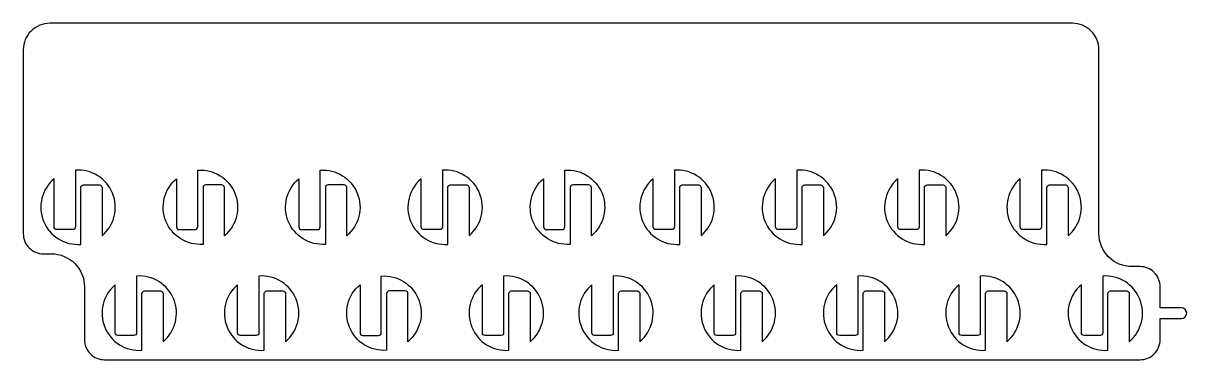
# Model space of a CAD drawing. Header units: millimetres. Extents: x -15 to 203, y 0 to 63.
import ezdxf

# ---------------------------------------------------------------- set-up
doc = ezdxf.new("R2010")
doc.units = ezdxf.units.MM

msp = doc.modelspace()

# ---------------------------------------------------------------- linework, layer by layer
at = {"layer": 'INTERIOR_PROFILES'}
for points in [[(-9, 24.49, -0.414214), (-9.5, 24.99), (-9.5, 34.04, 0.727148), (-4.5, 21.7), (-4.5, 32.37, -0.414214), (-4, 32.87), (-1, 32.87, -0.414214), (-0.5, 32.37), (-0.5, 23.32, 0.727148), (-5.5, 35.66), (-5.5, 24.99, -0.414214), (-6, 24.49)], [(22, 32.87), (19, 32.87, 0.414214), (18.5, 32.37), (18.5, 21.7, -0.727148), (13.5, 34.04), (13.5, 24.99, 0.414214), (14, 24.49), (17, 24.49, 0.414214), (17.5, 24.99), (17.5, 35.66, -0.727148), (22.5, 23.32), (22.5, 32.37, 0.414214)], [(36.5, 34.04), (36.5, 24.99, 0.414214), (37, 24.49), (40, 24.49, 0.414214), (40.5, 24.99), (40.5, 35.66, -0.727148), (45.5, 23.32), (45.5, 32.37, 0.414214), (45, 32.87), (42, 32.87, 0.414214), (41.5, 32.37), (41.5, 21.7, -0.727148)], [(68, 32.87, -0.414214), (68.5, 32.37), (68.5, 23.32, 0.727148), (63.5, 35.66), (63.5, 24.99, -0.414214), (63, 24.49), (60, 24.49, -0.414214), (59.5, 24.99), (59.5, 34.04, 0.727148), (64.5, 21.7), (64.5, 32.37, -0.414214), (65, 32.87)], [(87.5, 32.37), (87.5, 21.7, -0.727148), (82.5, 34.04), (82.5, 24.99, 0.414214), (83, 24.49), (86, 24.49, 0.414214), (86.5, 24.99), (86.5, 35.66, -0.727148), (91.5, 23.32), (91.5, 32.37, 0.414214), (91, 32.87), (88, 32.87, 0.414214)], [(111.6, 32.87, -0.414214), (112.1, 32.37), (112.1, 23.32, 0.727148), (107.1, 35.66), (107.1, 24.99, -0.414214), (106.6, 24.49), (103.6, 24.49, -0.414214), (103.1, 24.99), (103.1, 34.04, 0.727148), (108.1, 21.7), (108.1, 32.37, -0.414214), (108.6, 32.87)], [(126.6, 24.49, -0.414214), (126.1, 24.99), (126.1, 34.04, 0.727148), (131.1, 21.7), (131.1, 32.37, -0.414214), (131.6, 32.87), (134.6, 32.87, -0.414214), (135.1, 32.37), (135.1, 23.32, 0.727148), (130.1, 35.66), (130.1, 24.99, -0.414214), (129.6, 24.49)], [(153.1, 24.99, -0.414214), (152.6, 24.49), (149.6, 24.49, -0.414214), (149.1, 24.99), (149.1, 34.04, 0.727148), (154.1, 21.7), (154.1, 32.37, -0.414214), (154.6, 32.87), (157.6, 32.87, -0.414214), (158.1, 32.37), (158.1, 23.32, 0.727148), (153.1, 35.66)], [(176.1, 24.99, -0.414214), (175.6, 24.49), (172.6, 24.49, -0.414214), (172.1, 24.99), (172.1, 34.04, 0.727148), (177.1, 21.7), (177.1, 32.37, -0.414214), (177.6, 32.87), (180.6, 32.87, -0.414214), (181.1, 32.37), (181.1, 23.32, 0.727148), (176.1, 35.66)], [(2.5, 4.57, -0.414214), (2, 5.07), (2, 14.12, 0.727148), (7, 1.78), (7, 12.45, -0.414214), (7.5, 12.95), (10.5, 12.95, -0.414214), (11, 12.45), (11, 3.4, 0.727148), (6, 15.74), (6, 5.07, -0.414214), (5.5, 4.57)], [(33.5, 12.95, -0.414214), (34, 12.45), (34, 3.4, 0.727148), (29, 15.74), (29, 5.07, -0.414214), (28.5, 4.57), (25.5, 4.57, -0.414214), (25, 5.07), (25, 14.12, 0.727148), (30, 1.78), (30, 12.45, -0.414214), (30.5, 12.95)], [(52, 5.07), (52, 15.74, -0.727148), (57, 3.4), (57, 12.45, 0.414214), (56.5, 12.95), (53.5, 12.95, 0.414214), (53, 12.45), (53, 1.78, -0.727148), (48, 14.12), (48, 5.07, 0.414214), (48.5, 4.57), (51.5, 4.57, 0.414214)], [(79.5, 12.95, -0.414214), (80, 12.45), (80, 3.4, 0.727148), (75, 15.74), (75, 5.07, -0.414214), (74.5, 4.57), (71.5, 4.57, -0.414214), (71, 5.07), (71, 14.12, 0.727148), (76, 1.78), (76, 12.45, -0.414214), (76.5, 12.95)], [(95.6, 5.07, -0.414214), (95.1, 4.57), (92.1, 4.57, -0.414214), (91.6, 5.07), (91.6, 14.12, 0.727148), (96.6, 1.78), (96.6, 12.45, -0.414214), (97.1, 12.95), (100.1, 12.95, -0.414214), (100.6, 12.45), (100.6, 3.4, 0.727148), (95.6, 15.74)], [(123.1, 12.95, -0.414214), (123.6, 12.45), (123.6, 3.4, 0.727148), (118.6, 15.74), (118.6, 5.07, -0.414214), (118.1, 4.57), (115.1, 4.57, -0.414214), (114.6, 5.07), (114.6, 14.12, 0.727148), (119.6, 1.78), (119.6, 12.45, -0.414214), (120.1, 12.95)], [(141.6, 5.07, -0.414214), (141.1, 4.57), (138.1, 4.57, -0.414214), (137.6, 5.07), (137.6, 14.12, 0.727148), (142.6, 1.78), (142.6, 12.45, -0.414214), (143.1, 12.95), (146.1, 12.95, -0.414214), (146.6, 12.45), (146.6, 3.4, 0.727148), (141.6, 15.74)], [(169.1, 12.95, -0.414214), (169.6, 12.45), (169.6, 3.4, 0.727148), (164.6, 15.74), (164.6, 5.07, -0.414214), (164.1, 4.57), (161.1, 4.57, -0.414214), (160.6, 5.07), (160.6, 14.12, 0.727148), (165.6, 1.78), (165.6, 12.45, -0.414214), (166.1, 12.95)], [(188.6, 12.45, -0.414214), (189.1, 12.95), (192.1, 12.95, -0.414214), (192.6, 12.45), (192.6, 3.4, 0.727148), (187.6, 15.74), (187.6, 5.07, -0.414214), (187.1, 4.57), (184.1, 4.57, -0.414214), (183.6, 5.07), (183.6, 14.12, 0.727148), (188.6, 1.78)]]:
    msp.add_lwpolyline(points, format="xyb", close=True, dxfattribs=at)
at = {"layer": 'OUTER_PROFILES'}
msp.add_lwpolyline([(198.4, 7.76), (202.4, 7.76, 1), (202.4, 9.76), (198.4, 9.76), (198.4, 13.72, 0.414214), (194.6, 17.52), (193.1, 17.52, -0.414214), (186.9, 23.72), (186.9, 58.29, 0.414214), (181.9, 63.29), (-10.3, 63.29, 0.414214), (-15.3, 58.29), (-15.3, 23.72, 0.414214), (-11.5, 19.92), (-10, 19.92, -0.414214), (-3.8, 13.72), (-3.8, 3.8, 0.414214), (0, 0), (194.6, 0, 0.414214), (198.4, 3.8)], format="xyb", close=True, dxfattribs=at)

doc.saveas('drawing.dxf')
